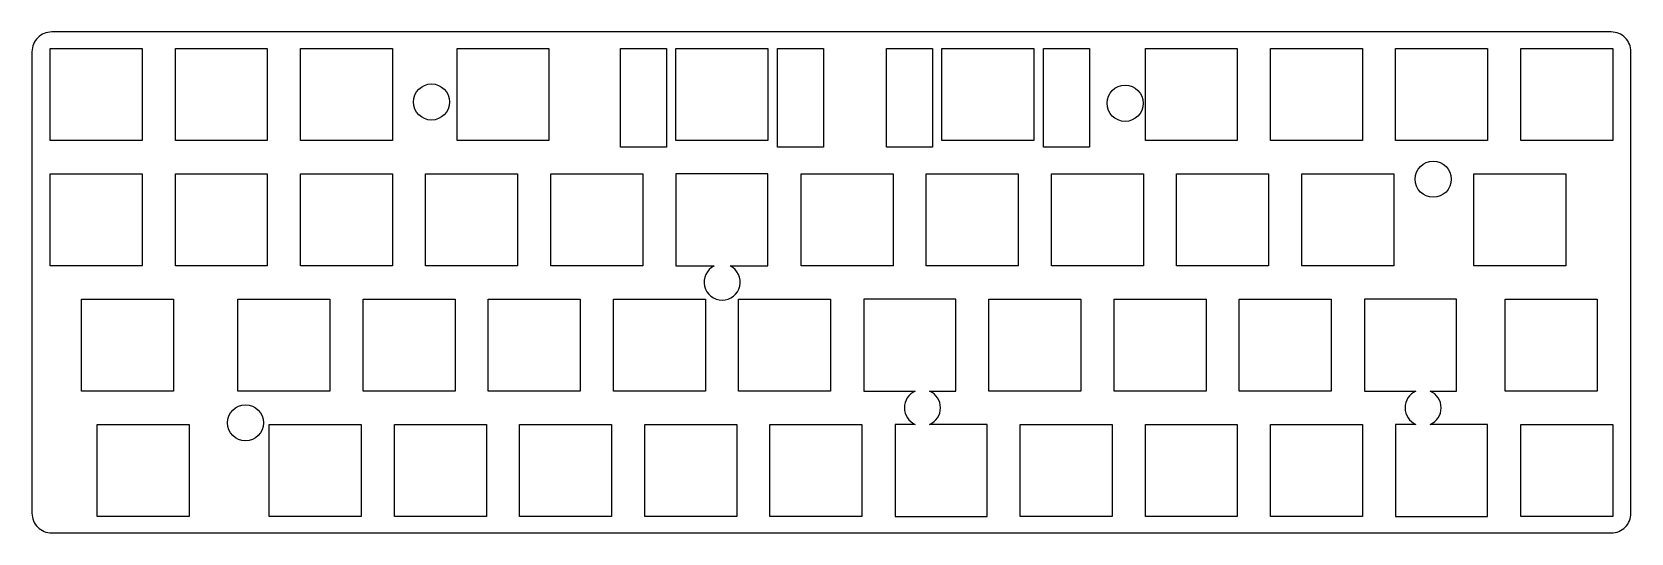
# Model space of a CAD drawing. Header units: millimetres. Extents: x -234 to 10, y -10 to 67.
import ezdxf

# ---------------------------------------------------------------- set-up
doc = ezdxf.new("R2010")
doc.units = ezdxf.units.MM
doc.layers.get('0').update_dxf_attribs({"linetype": 'CONTINUOUS'})

msp = doc.modelspace()

# ---------------------------------------------------------------- linework, layer by layer
for points in [[(9.77, -6.52), (9.77, 63.68, 0.414214), (6.77, 66.68), (-230.61, 66.68, 0.414214), (-233.61, 63.68), (-233.61, -6.52, 0.414214), (-230.61, -9.52), (6.77, -9.52, 0.414214)], [(-129.76, 31.1, 4.354733), (-127.36, 31.1), (-121.59, 31.1), (-121.59, 45.1), (-135.59, 45.1), (-135.59, 31.1)], [(-99.17, 12.05, 0.657649), (-99.16, 7), (-102.25, 7), (-102.25, -7), (-88.25, -7), (-88.25, 7), (-96.99, 7, 0.657649), (-96.98, 12.05), (-93.01, 12.05), (-93.01, 26.05), (-107.01, 26.05), (-107.01, 12.05)], [(-22.97, 12.05, 0.657649), (-22.96, 7), (-26.05, 7), (-26.05, -7), (-12.05, -7), (-12.05, 7), (-20.79, 7, 0.657649), (-20.78, 12.05), (-16.81, 12.05), (-16.81, 26.05), (-30.81, 26.05), (-30.81, 12.05)]]:
    msp.add_lwpolyline(points, format="xyb", close=True)
for points in [[(-216.84, 50.15), (-230.84, 50.15), (-230.84, 64.15), (-216.84, 64.15)], [(-197.79, 50.15), (-211.79, 50.15), (-211.79, 64.15), (-197.79, 64.15)], [(-178.74, 50.15), (-192.74, 50.15), (-192.74, 64.15), (-178.74, 64.15)], [(-154.93, 64.15), (-154.93, 50.15), (-168.92, 50.15), (-168.92, 64.15)], [(-144.03, 64.15), (-137.03, 64.15), (-137.03, 49.15), (-144.03, 49.15)], [(-135.59, 50.15), (-135.59, 64.15), (-121.59, 64.15), (-121.59, 50.15)], [(-113.15, 49.15), (-120.15, 49.15), (-120.15, 64.15), (-113.15, 64.15)], [(-103.54, 64.15), (-96.54, 64.15), (-96.54, 49.15), (-103.54, 49.15)], [(-95.11, 50.15), (-95.11, 64.15), (-81.11, 64.15), (-81.11, 50.15)], [(-79.67, 49.15), (-79.67, 64.15), (-72.67, 64.15), (-72.67, 49.15)], [(-64.15, 64.15), (-50.15, 64.15), (-50.15, 50.15), (-64.15, 50.15)], [(-31.1, 64.15), (-31.1, 50.15), (-45.1, 50.15), (-45.1, 64.15)], [(-26.05, 50.15), (-26.05, 64.15), (-12.05, 64.15), (-12.05, 50.15)], [(7, 64.15), (7, 50.15), (-7, 50.15), (-7, 64.15)], [(-230.84, 45.1), (-216.84, 45.1), (-216.84, 31.1), (-230.84, 31.1)], [(-197.79, 31.1), (-211.79, 31.1), (-211.79, 45.1), (-197.79, 45.1)], [(-192.74, 45.1), (-178.74, 45.1), (-178.74, 31.1), (-192.74, 31.1)], [(-159.69, 45.1), (-159.69, 31.1), (-173.69, 31.1), (-173.69, 45.1)], [(-154.64, 45.1), (-140.64, 45.1), (-140.64, 31.1), (-154.64, 31.1)], [(-102.54, 31.1), (-116.54, 31.1), (-116.54, 45.1), (-102.54, 45.1)], [(-97.49, 31.1), (-97.49, 45.1), (-83.49, 45.1), (-83.49, 31.1)], [(-64.44, 45.1), (-64.44, 31.1), (-78.44, 31.1), (-78.44, 45.1)], [(-59.39, 45.1), (-45.39, 45.1), (-45.39, 31.1), (-59.39, 31.1)], [(-40.34, 45.1), (-26.34, 45.1), (-26.34, 31.1), (-40.34, 31.1)], [(-14.14, 31.1), (-14.14, 45.1), (-0.14, 45.1), (-0.14, 31.1)], [(-226.08, 12.05), (-226.08, 26.05), (-212.07, 26.05), (-212.07, 12.05)], [(-188.26, 12.05), (-202.26, 12.05), (-202.26, 26.05), (-188.26, 26.05)], [(-183.21, 26.05), (-169.21, 26.05), (-169.21, 12.05), (-183.21, 12.05)], [(-164.16, 12.05), (-164.16, 26.05), (-150.16, 26.05), (-150.16, 12.05)], [(-145.11, 26.05), (-131.11, 26.05), (-131.11, 12.05), (-145.11, 12.05)], [(-112.06, 12.05), (-126.06, 12.05), (-126.06, 26.05), (-112.06, 26.05)], [(-87.96, 12.05), (-87.96, 26.05), (-73.96, 26.05), (-73.96, 12.05)], [(-68.91, 26.05), (-54.91, 26.05), (-54.91, 12.05), (-68.91, 12.05)], [(-35.86, 26.05), (-35.86, 12.05), (-49.86, 12.05), (-49.86, 26.05)], [(-9.38, 26.05), (4.62, 26.05), (4.62, 12.05), (-9.38, 12.05)], [(-209.69, 7), (-209.69, -7), (-223.69, -7), (-223.69, 7)], [(-183.5, -7), (-197.5, -7), (-197.5, 7), (-183.5, 7)], [(-164.45, 7), (-164.45, -7), (-178.45, -7), (-178.45, 7)], [(-159.4, 7), (-145.4, 7), (-145.4, -7), (-159.4, -7)], [(-140.35, 7), (-126.35, 7), (-126.35, -7), (-140.35, -7)], [(-107.3, -7), (-121.3, -7), (-121.3, 7), (-107.3, 7)], [(-69.2, 7), (-69.2, -7), (-83.2, -7), (-83.2, 7)], [(-64.15, 7), (-50.15, 7), (-50.15, -7), (-64.15, -7)], [(-45.1, -7), (-45.1, 7), (-31.1, 7), (-31.1, -7)], [(-7, -7), (-7, 7), (7, 7), (7, -7)]]:
    msp.add_lwpolyline(points, close=True)
for centre in [(-172.81, 56.03), (-67.23, 55.83), (-20.33, 44.28), (-201.11, 7.23)]:
    msp.add_circle(centre, 2.75)

doc.saveas('drawing.dxf')
